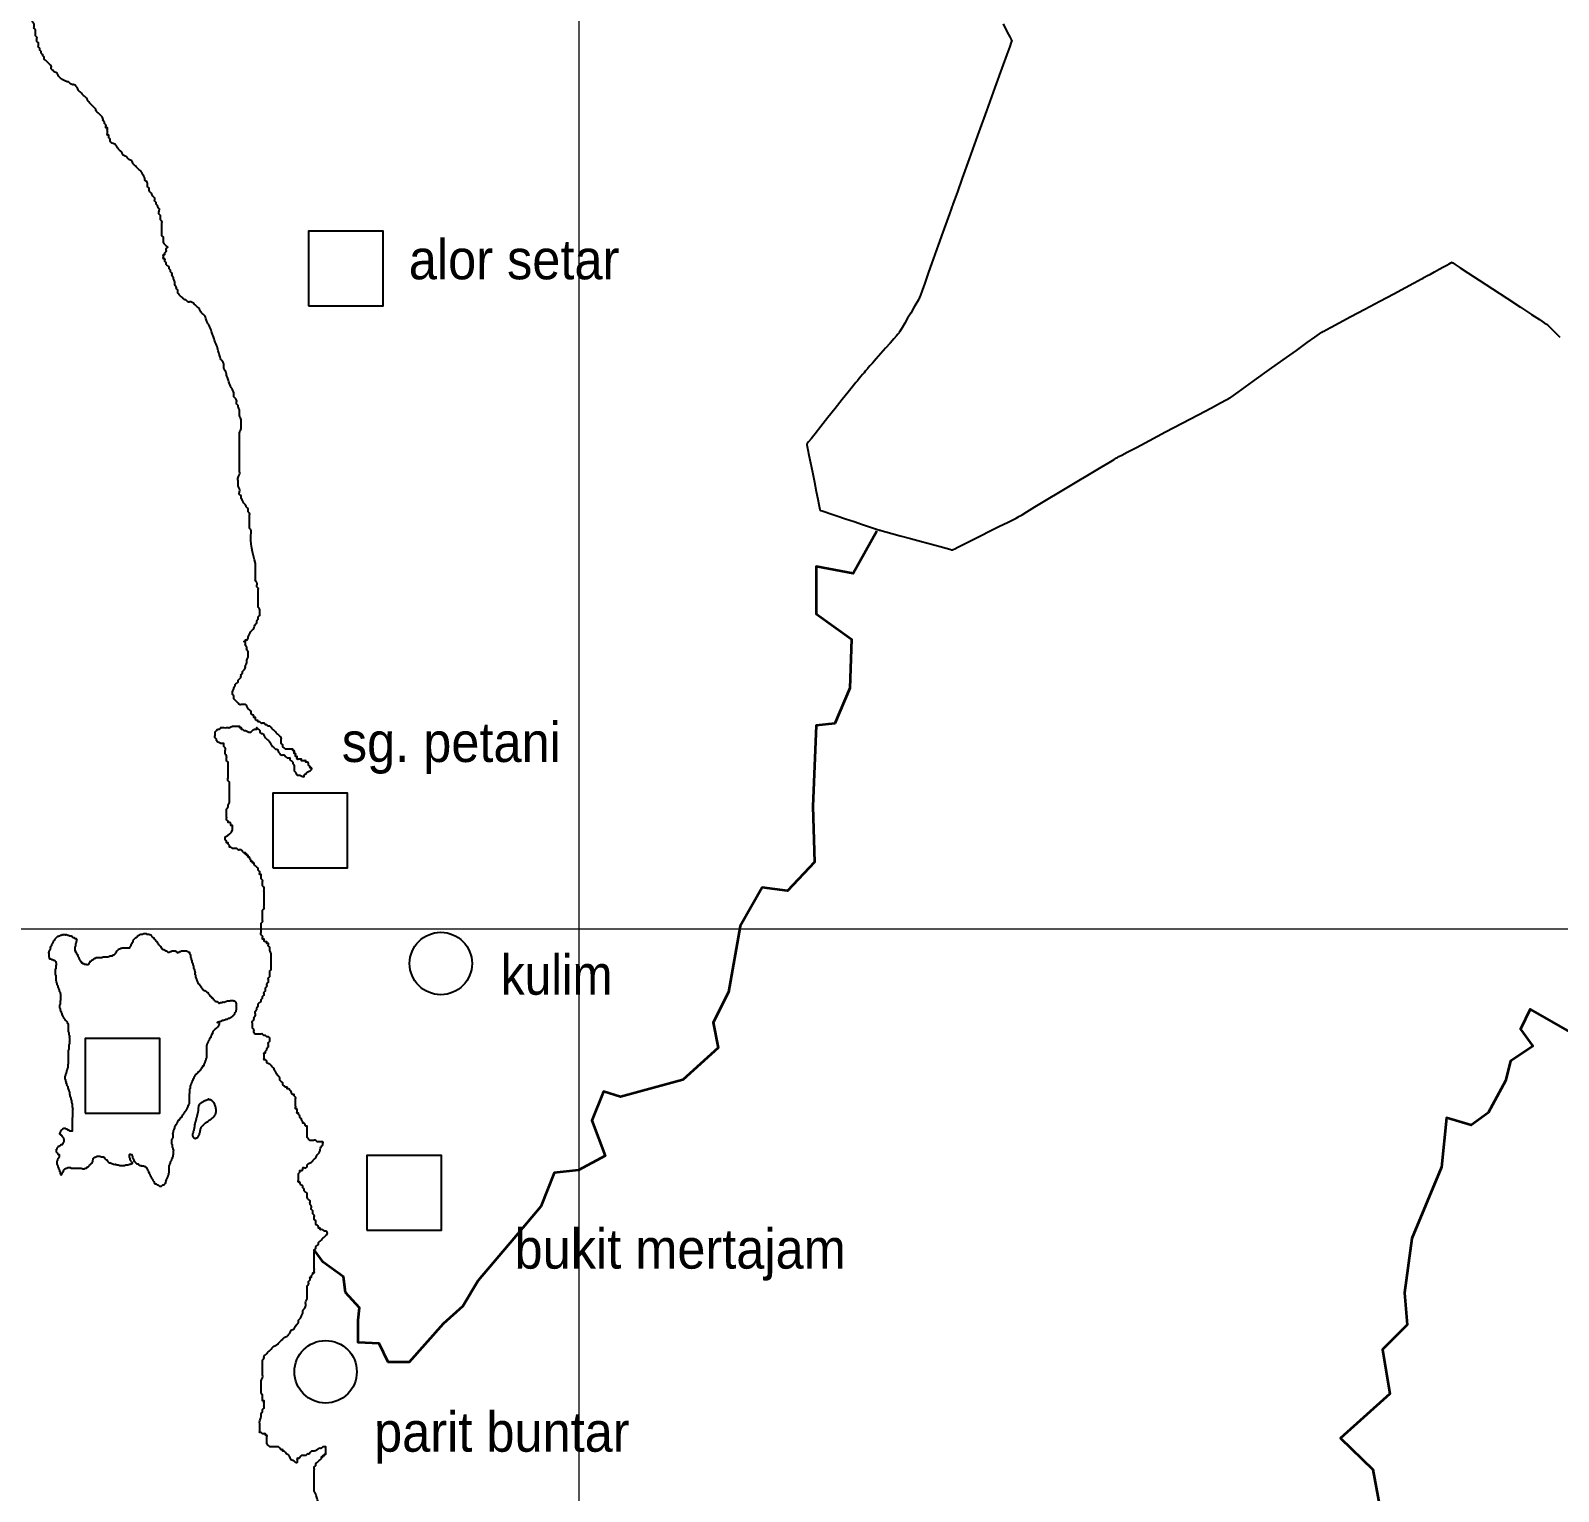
# Model space of a CAD drawing. Header units: metres. Extents: x -400 to 2000400, y -400 to 948520.
# Drawn here: x 244810 to 398504, y 543427 to 690322 of the extents above; entities that cross this region are included whole.
import ezdxf
from ezdxf.enums import TextEntityAlignment as Align

# ---------------------------------------------------------------- set-up
doc = ezdxf.new("R2010")
doc.units = ezdxf.units.M
doc.header["$LTSCALE"] = 1600
for name, color, linetype, lineweight in [('1', 7, 'Continuous', 25), ('2', 7, 'Continuous', 25), ('3', 7, 'Continuous', 13), ('30', 7, 'Continuous', 35)]:
    doc.layers.add(name, color=color, linetype=linetype, lineweight=lineweight)

msp = doc.modelspace()

# ---------------------------------------------------------------- linework, layer by layer
at = {"layer": '1'}
for points in [[(342632, 690987), (343065, 690175), (343328, 689683), (343463, 689430), (343512, 689337), (343519, 689324), (343511, 689302), (343455, 689146), (343304, 688725), (343008, 687905), (342521, 686552), (341819, 684600), (340972, 682250), (340078, 679766), (339232, 677416), (338529, 675464), (338042, 674111), (337747, 673291), (337595, 672870), (337539, 672714), (337531, 672692), (337527, 672680), (337496, 672593), (337411, 672357), (337247, 671897), (336977, 671140), (336586, 670047), (336116, 668731), (335619, 667340), (335149, 666023), (334759, 664931), (334488, 664173), (334324, 663714), (334240, 663478), (334209, 663391), (334204, 663378), (334201, 663374), (334183, 663341), (334131, 663254), (334031, 663084), (333867, 662804), (333629, 662400), (333343, 661913), (333041, 661398), (332755, 660912), (332518, 660507), (332353, 660227), (332253, 660057), (332202, 659970), (332183, 659938), (332181, 659933), (332176, 659928), (332146, 659894), (332065, 659802), (331906, 659622), (331644, 659325), (331266, 658897), (330811, 658381), (330330, 657836), (329875, 657320), (329497, 656892)], [(345848, 642422), (347019, 643125), (348430, 643971), (349920, 644865), (351331, 645711), (352502, 646414), (353313, 646901), (353806, 647196), (354059, 647348), (354152, 647404), (354165, 647412), (354180, 647420), (354286, 647476), (354572, 647627), (355130, 647923), (356050, 648410), (357378, 649112), (358976, 649958), (360665, 650852), (362264, 651699), (363591, 652401), (364511, 652888), (365069, 653184), (365356, 653335), (365461, 653391), (365476, 653399), (365489, 653408), (365576, 653470), (365812, 653639), (366271, 653967), (367029, 654508), (368122, 655289), (369438, 656229), (370829, 657222), (372146, 658163), (373239, 658943), (373997, 659484), (374456, 659812), (374692, 659981), (374779, 660043), (374791, 660052), (374805, 660059), (374898, 660109), (375151, 660244), (375643, 660506), (376455, 660939), (377626, 661563), (379037, 662316), (380527, 663110), (381937, 663863), (383108, 664487), (383920, 664920), (384413, 665182), (384665, 665317), (384759, 665367), (384772, 665374), (384776, 665376), (384804, 665392), (384880, 665433), (385029, 665514), (385273, 665648), (385626, 665841), (386051, 666073), (386501, 666318), (386926, 666551), (387279, 666743), (387523, 666877), (387672, 666958), (387748, 667000), (387776, 667015), (387780, 667017), (387793, 667009), (387883, 666950), (388127, 666790), (388602, 666480), (389386, 665967), (390516, 665228), (391878, 664338), (393316, 663397), (394678, 662506), (395808, 661767), (396592, 661255), (397067, 660944), (397311, 660784), (397401, 660726), (397414, 660717), (397424, 660707), (397492, 660639), (397677, 660454), (398038, 660093), (398634, 659497)], [(329497, 656892), (329235, 656595), (329076, 656415), (328995, 656323), (328965, 656289), (328961, 656284), (328959, 656282), (328949, 656270), (328922, 656237), (328869, 656174), (328782, 656069), (328656, 655918), (328504, 655736), (328344, 655544), (328192, 655362), (328066, 655210), (327979, 655106), (327926, 655042), (327899, 655009), (327889, 654997), (327887, 654996), (327881, 654987), (327834, 654929), (327707, 654771), (327461, 654462), (327055, 653953), (326469, 653220), (325763, 652336), (325017, 651402), (324311, 650518), (323725, 649785), (323319, 649276), (323073, 648967), (322946, 648809), (322900, 648751), (322893, 648742), (322895, 648733), (322907, 648671), (322941, 648503), (323007, 648174), (323115, 647633), (323271, 646853), (323459, 645913), (323658, 644919), (323846, 643979), (324002, 643198), (324110, 642657), (324176, 642329), (324210, 642161), (324222, 642098), (324224, 642090), (324232, 642087), (324288, 642068), (324439, 642018), (324735, 641919), (325222, 641757), (325924, 641523), (326771, 641241), (327665, 640943), (328511, 640661), (329214, 640426), (329701, 640264), (329996, 640166), (330148, 640115), (330204, 640096), (330212, 640094), (330222, 640091), (330290, 640072), (330476, 640022), (330837, 639923), (331432, 639761), (332291, 639527), (333325, 639245), (334418, 638947), (335452, 638665), (336311, 638431), (336906, 638268), (337267, 638170), (337453, 638119), (337521, 638101), (337531, 638098), (337540, 638102), (337602, 638133), (337771, 638218), (338099, 638382), (338640, 638652), (339421, 639043), (340361, 639513), (341355, 640009), (342295, 640480), (343076, 640870), (343617, 641140), (343945, 641305), (344114, 641389), (344176, 641420), (344185, 641424), (344198, 641432), (344291, 641488), (344544, 641640), (345036, 641935), (345848, 642422)]]:
    msp.add_lwpolyline(points, dxfattribs=at)
for points in [[(252681, 679529), (252681, 679673), (252681, 679818), (252536, 679818), (252536, 679963), (252536, 680107), (252536, 680252), (252536, 680397), (252536, 680541), (252392, 680541), (252392, 680686), (252392, 680831), (252247, 680975), (252247, 681120), (252102, 681264), (252102, 681409), (251958, 681698), (251813, 681843), (251669, 681988), (251524, 682132), (251379, 682277), (251379, 682422), (251235, 682566), (251090, 682711), (250946, 682855), (250801, 683000), (250657, 683145), (250512, 683434), (250367, 683579), (250223, 683723), (250078, 683868), (249934, 684013), (249789, 684157), (249645, 684302), (249500, 684591), (249355, 684736), (249211, 684880), (249066, 684880), (248777, 685025), (248632, 685170), (248488, 685170), (248199, 685314), (247910, 685459), (247765, 685604), (247620, 685748), (247476, 686037), (247187, 686182), (247042, 686327), (246897, 686471), (246897, 686761), (246753, 686905), (246608, 687050), (246464, 687195), (246319, 687339), (246175, 687484), (246175, 687628), (246030, 687773), (246030, 687918), (245885, 688062), (245885, 688207), (245741, 688352), (245741, 688496), (245596, 688641), (245596, 688786), (245596, 688930), (245596, 689075), (245452, 689219), (245452, 689509), (245452, 689653), (245307, 689798), (245307, 689943), (245307, 690087), (245307, 690232), (245307, 690376), (245163, 690521), (245163, 690666), (245163, 690810), (245163, 690955), (245018, 691244), (245018, 691389), (245018, 691534), (244873, 691678), (244873, 691823), (244873, 691967), (244729, 692257), (244729, 692401), (244729, 692546), (244729, 692691), (244729, 692835), (244584, 692835), (244584, 692980)], [(259621, 663908), (259621, 664053), (259621, 664198), (259476, 664342), (259476, 664487), (259331, 664776), (259331, 665065), (259187, 665355), (259187, 665499), (259042, 665644), (259042, 665789), (259042, 665933), (258898, 666078), (258898, 666222), (258753, 666367), (258753, 666512), (258608, 666656), (258464, 666801), (258464, 666946), (258319, 667090), (258319, 667235), (258319, 667380), (258175, 667380), (258175, 667524), (258175, 667669), (258175, 667813), (258319, 667813), (258319, 667958), (258464, 668103), (258464, 668247), (258464, 668392), (258608, 668537), (258464, 668681), (258319, 668826), (258175, 668971), (258175, 669115), (258175, 669260), (258175, 669404), (258175, 669549), (258030, 669694), (258030, 669838), (258030, 669983), (258030, 670128), (258030, 670272), (258030, 670417), (258030, 670561), (258030, 670706), (258030, 670851), (258030, 670995), (258030, 671140), (257886, 671285), (257886, 671429), (257886, 671574), (257886, 671719), (257741, 671863), (257741, 672152), (257741, 672442), (257596, 672586), (257596, 672731), (257452, 672876), (257452, 673020), (257307, 673165), (257307, 673454), (257163, 673599), (257018, 673888), (256873, 674033), (256729, 674322), (256729, 674467), (256584, 674611), (256584, 674901), (256440, 675190), (256295, 675334), (256295, 675479), (256151, 675768), (256006, 676058), (255861, 676202), (255717, 676347), (255428, 676636), (255283, 676781), (255139, 676925), (254994, 677215), (254705, 677359), (254416, 677649), (254126, 677793), (253982, 678083), (253548, 678516), (253404, 678806), (253114, 678950), (252825, 679240), (252825, 679384), (252681, 679529)], [(267428, 636717), (266994, 639899), (266994, 640043), (266849, 640333), (266849, 640477), (266849, 640622), (266849, 640767), (266849, 640911), (266849, 641056), (266849, 641201), (266849, 641345), (266849, 641634), (266849, 641779), (266705, 641924), (266705, 642068), (266705, 642213), (266560, 642358), (266416, 642647), (266271, 642792), (266127, 643081), (265982, 643370), (265982, 643515), (265837, 643659), (265837, 643949), (265837, 644238), (265693, 644527), (265693, 644672), (265693, 644961), (265693, 645395), (265837, 645684), (265837, 645974), (265837, 646407), (265837, 646697), (265837, 646986), (265837, 647275), (265837, 647565), (265837, 647854), (265837, 647998), (265837, 648432), (265837, 648722), (265837, 649156), (265837, 649445), (265837, 649879), (265982, 650313), (265982, 650891), (265982, 651180), (265837, 651614), (265837, 651904), (265837, 652048), (265837, 652193), (265693, 652482), (265693, 652627), (265548, 652771), (265548, 653061), (265404, 653350), (265259, 653495), (265259, 653784), (265115, 654218), (264970, 654507), (264825, 654796), (264681, 655230), (264536, 655664), (264392, 656098), (264247, 656387), (264247, 656821), (263958, 657255), (263813, 657689), (263669, 658123), (263524, 658701), (263380, 658991), (263235, 659425), (263090, 659858), (262946, 660292), (262801, 660582), (262657, 660871), (262512, 661160), (262368, 661594), (262078, 661883), (261934, 662028), (261789, 662317), (261500, 662607), (261355, 662751), (261211, 662896), (260922, 663040), (260633, 663040), (260488, 663185), (260199, 663330), (260054, 663474), (259910, 663619), (259765, 663764), (259621, 663908)], [(267717, 620952), (267572, 620952), (267428, 621096), (267428, 621241), (267283, 621241), (267283, 621386), (267139, 621530), (266994, 621675), (266994, 621819), (266705, 622109), (266560, 622398), (266416, 622543), (266271, 622543), (266127, 622543), (265982, 622543), (265837, 622543), (265693, 622687), (265548, 622832), (265404, 622977), (265259, 623121), (265259, 623410), (265115, 623555), (265115, 623700), (265115, 623844), (265259, 624134), (265259, 624278), (265404, 624423), (265404, 624568), (265548, 624712), (265693, 624857), (265693, 625001), (265837, 625146), (265982, 625435), (265982, 625580), (266127, 625725), (266127, 625869), (266271, 626014), (266416, 626303), (266416, 626448), (266560, 626737), (266560, 627026), (266705, 627316), (266705, 627460), (266705, 627605), (266705, 627750), (266705, 627894), (266560, 628039), (266560, 628183), (266560, 628328), (266416, 628473), (266416, 628762), (266271, 628907), (266416, 628907), (266416, 629051), (266560, 629051), (266705, 629341), (266849, 629630), (266994, 629919), (267283, 630208), (267428, 630642), (267572, 630787), (267572, 630931), (267717, 631221), (267717, 631365), (267862, 631510), (267862, 631655), (267862, 631799), (267862, 631944), (267862, 632089), (267717, 632378), (267717, 632667), (267717, 632956), (267717, 633246), (267717, 633535), (267717, 633824), (267717, 633969), (267717, 634113), (267717, 634258), (267572, 634403), (267572, 634547), (267572, 634837), (267428, 634981), (267428, 635126), (267428, 635271), (267428, 635415), (267428, 635704), (267428, 635849), (267428, 635994), (267428, 636138), (267428, 636283), (267428, 636428), (267428, 636717)], [(268295, 619361), (268440, 619216), (268584, 619071), (268729, 618927), (268874, 618782), (269018, 618493), (269163, 618348), (269307, 618204), (269452, 618059), (269597, 618059), (269741, 617770), (269886, 617625), (270030, 617480), (270319, 617480), (270464, 617336), (270609, 617191), (270753, 617191), (270898, 617191), (270898, 617047), (271187, 616757), (271187, 616613), (271331, 616468), (271331, 616323), (271331, 616034), (271331, 615889), (271476, 615745), (271621, 615456), (271765, 615456), (271910, 615456), (272199, 615311), (272344, 615311), (272344, 615456), (272488, 615600), (272633, 615745), (272922, 615889), (273066, 616034), (273066, 616179), (272922, 616179), (272922, 616323), (272777, 616468), (272777, 616613), (272633, 616757), (272488, 616757), (272488, 616902), (272344, 616902), (272199, 616902), (272054, 616902), (272054, 617047), (271910, 617047), (271765, 617047), (271621, 617047), (271621, 617191), (271621, 617336), (271476, 617336), (271476, 617480), (271476, 617625), (271331, 617625), (271331, 617770), (271331, 617914), (271187, 617914), (271187, 618059), (271042, 618059), (270898, 618059), (270753, 618059), (270609, 618059), (270464, 618059), (270319, 618204), (270175, 618348), (270175, 618493), (270030, 618638), (270030, 618782), (270030, 618927), (270030, 619071), (270030, 619216), (269886, 619361), (269741, 619505), (269597, 619650), (269452, 619795), (269307, 619939), (269163, 620084), (269018, 620228), (268874, 620373), (268729, 620373), (268584, 620518), (268440, 620518), (268295, 620662), (268151, 620662), (268006, 620662), (267862, 620807), (267717, 620807), (267717, 620952)], [(264392, 609236), (265115, 609959), (265115, 610104), (265115, 610249), (265115, 610393), (264970, 610393), (264970, 610538), (264825, 610683), (264681, 610683), (264681, 610827), (264536, 610972), (264536, 611116), (264536, 611261), (264536, 611406), (264536, 611550), (264536, 611695), (264536, 611984), (264681, 612274), (264681, 612418), (264825, 612707), (264825, 612852), (264825, 612997), (264825, 613141), (264825, 613286), (264825, 613431), (264825, 613720), (264825, 613865), (264825, 614009), (264825, 614298), (264825, 614588), (264825, 614732), (264681, 614877), (264681, 615166), (264681, 615311), (264681, 615456), (264681, 615600), (264681, 615745), (264681, 615889), (264681, 616034), (264681, 616179), (264681, 616323), (264681, 616613), (264681, 616757), (264536, 616902), (264536, 617191), (264536, 617336), (264392, 617625), (264392, 617914), (264392, 618204), (264247, 618348), (264247, 618638), (264102, 618638), (263958, 618638), (263669, 618782), (263524, 618927), (263524, 619071), (263380, 619216), (263380, 619505), (263380, 619650), (263380, 619795), (263524, 619939), (263669, 620084), (263813, 620084), (263958, 620228), (264247, 620228), (264536, 620228), (264681, 620228), (264825, 620228), (265115, 620373), (265259, 620373), (265404, 620373), (265693, 620373), (265837, 620373), (265837, 620228), (265982, 620228), (265982, 620084), (266127, 620084), (266271, 619939), (266416, 619939), (266705, 619795), (266994, 619795), (267139, 619939), (267428, 620084), (267572, 620084), (267572, 620228), (267717, 620084), (267862, 619939), (267862, 619795), (268006, 619650), (268151, 619650), (268295, 619361)], [(266994, 606922), (266849, 607067), (266849, 607211), (266705, 607211), (266705, 607356), (266560, 607356), (266560, 607501), (266416, 607501), (266416, 607645), (266271, 607645), (266127, 607790), (265982, 607935), (265837, 607935), (265693, 607935), (265548, 608079), (265404, 608079), (265259, 608079), (265115, 608079), (264970, 608224), (264825, 608224), (264825, 608368), (264681, 608513), (264681, 608658), (264536, 608658), (264536, 608802), (264392, 608947), (264392, 609092), (264392, 609236)], [(268440, 593905), (268440, 594050), (268584, 594194), (268584, 594339), (268584, 594483), (268729, 594628), (268729, 594773), (268729, 594917), (268729, 595062), (268874, 595207), (268874, 595351), (268874, 595496), (268874, 595641), (268874, 595785), (269018, 595930), (269018, 596074), (269018, 596219), (269018, 596364), (269018, 596508), (269018, 596798), (269018, 596942), (269018, 597087), (269018, 597232), (269018, 597376), (269018, 597521), (268874, 597810), (268874, 597955), (268874, 598099), (268729, 598244), (268729, 598389), (268729, 598533), (268584, 598533), (268584, 598678), (268440, 598678), (268295, 598823), (268295, 598967), (268151, 598967), (268151, 599112), (268151, 599256), (268006, 599401), (268006, 599690), (268006, 599835), (268006, 599980), (268006, 600124), (268006, 600269), (268006, 600413), (268006, 600558), (268151, 600703), (268151, 600847), (268151, 600992), (268151, 601137), (268151, 601281), (268151, 601426), (268151, 601715), (268151, 601860), (268295, 602004), (268295, 602149), (268295, 602294), (268295, 602438), (268295, 602583), (268295, 602728), (268295, 602872), (268295, 603017), (268295, 603162), (268295, 603306), (268295, 603451), (268295, 603595), (268295, 603740), (268295, 603885), (268295, 604174), (268151, 604319), (268151, 604463), (268151, 604753), (268151, 604897), (268006, 605042), (268006, 605186), (268006, 605331), (268006, 605476), (267862, 605476), (267862, 605620), (267862, 605765), (267717, 605910), (267717, 606054), (267572, 606199), (267428, 606344), (267283, 606488), (267283, 606633), (267139, 606633), (267139, 606777), (266994, 606777), (266994, 606922)], [(261385, 595389), (261385, 595498), (261385, 595553), (261385, 595662), (261330, 595771), (261330, 595880), (261276, 595990), (261221, 596099), (261221, 596263), (261166, 596372), (261166, 596482), (261112, 596591), (261057, 596700), (261057, 596809), (261003, 596864), (261003, 596973), (261003, 597028), (260948, 597137), (260948, 597247), (260948, 597301), (260893, 597410), (260839, 597520), (260839, 597574), (260784, 597629), (260729, 597629), (260675, 597684), (260620, 597684), (260511, 597738), (260402, 597738), (260347, 597738), (260238, 597738), (260129, 597738), (260019, 597738), (259965, 597738), (259910, 597684), (259855, 597684), (259801, 597684), (259746, 597629), (259692, 597629), (259637, 597574), (259582, 597574), (259582, 597629), (259528, 597684), (259473, 597684), (259364, 597738), (259309, 597738), (259255, 597738), (259200, 597738), (259091, 597738), (259036, 597738), (258927, 597684), (258872, 597684), (258763, 597629), (258708, 597629), (258654, 597629), (258599, 597684), (258490, 597738), (258381, 597793), (258271, 597848), (258162, 597902), (258053, 597957), (258053, 598012), (257998, 598066), (257944, 598121), (257944, 598176), (257889, 598230), (257725, 598394), (257616, 598558), (257507, 598722), (257343, 598886), (257234, 599050), (257070, 599159), (257015, 599268), (256960, 599323), (256851, 599378), (256797, 599378), (256742, 599432), (256633, 599432), (256523, 599432), (256469, 599487), (256305, 599487), (256196, 599487), (256086, 599432), (255977, 599432), (255813, 599378), (255704, 599323), (255595, 599268), (255486, 599159), (255431, 599104), (255322, 599050), (255267, 598995)], [(250296, 596427), (250242, 596427), (250187, 596482), (250132, 596482), (250078, 596482), (250078, 596536), (250023, 596536), (249969, 596591), (249969, 596645), (249914, 596645), (249859, 596755), (249805, 596809), (249805, 596864), (249750, 596919), (249750, 596973), (249695, 597028), (249695, 597083), (249641, 597137), (249641, 597192), (249586, 597247), (249586, 597301), (249586, 597356), (249532, 597356), (249532, 597410), (249477, 597465), (249477, 597520), (249422, 597574), (249422, 597629), (249368, 597629), (249368, 597684), (249368, 597738), (249313, 597738), (249313, 597793), (249313, 597848), (249313, 597902), (249313, 597957), (249313, 598012), (249313, 598066), (249313, 598176), (249368, 598285), (249368, 598394), (249368, 598503), (249422, 598613), (249422, 598722), (249477, 598831), (249477, 598886), (249477, 598941), (249422, 598941), (249422, 598995), (249368, 598995), (249258, 599050), (249204, 599104), (249095, 599104), (248985, 599214), (248767, 599268), (248603, 599323), (248548, 599323), (248439, 599378), (248385, 599378), (248275, 599378), (248221, 599378), (248111, 599378), (248002, 599378), (247948, 599378), (247893, 599323), (247784, 599323), (247729, 599268), (247674, 599268), (247565, 599214), (247511, 599214), (247456, 599159), (247401, 599104), (247347, 599050), (247292, 598995), (247237, 598941), (247183, 598831), (247128, 598777), (247074, 598667), (247019, 598558), (246964, 598449), (246910, 598394), (246910, 598285), (246855, 598230), (246800, 598176), (246800, 598066), (246746, 597902), (246691, 597793), (246637, 597684), (246637, 597520), (246637, 597356), (246637, 597247)], [(255267, 598995), (255212, 598941), (255158, 598886), (255103, 598831), (255103, 598777), (255103, 598722), (255103, 598667), (255049, 598667), (255049, 598613), (254994, 598558), (254994, 598503), (254939, 598449), (254885, 598339), (254885, 598285), (254830, 598230), (254830, 598176), (254775, 598121), (254775, 598066), (254721, 598066), (254666, 598066), (254612, 598066), (254557, 598066), (254502, 598066), (254448, 598066), (254393, 598066), (254284, 598066), (254229, 598066), (254120, 598066), (254065, 598066), (253956, 598012), (253847, 598012), (253792, 597957), (253683, 597957), (253628, 597902), (253574, 597848), (253519, 597793), (253465, 597738), (253410, 597684), (253410, 597629), (253355, 597574), (253355, 597520), (253301, 597465), (253246, 597410), (253191, 597356), (253137, 597356), (253082, 597301), (253028, 597301), (253028, 597247), (252973, 597247), (252918, 597247), (252864, 597247), (252809, 597247), (252700, 597192), (252645, 597192), (252591, 597137), (252536, 597137), (252427, 597137), (252372, 597137), (252317, 597137), (252208, 597137), (252099, 597137), (251990, 597083), (251880, 597083), (251771, 597083), (251717, 597083), (251662, 597083), (251553, 597083), (251498, 597083), (251443, 597083), (251389, 597083), (251334, 597028), (251280, 597028), (251225, 596973), (251170, 596973), (251116, 596919), (251061, 596864), (251006, 596864), (250952, 596809), (250897, 596755), (250843, 596700), (250788, 596700), (250788, 596645), (250733, 596591), (250679, 596536), (250679, 596482), (250624, 596427), (250569, 596372), (250515, 596372), (250460, 596372), (250351, 596427), (250296, 596427)], [(246637, 597247), (246637, 597192), (246691, 597083), (246691, 597028), (246746, 596973), (246800, 596973), (246855, 596973), (246910, 596919), (247019, 596919), (247074, 596864), (247128, 596864), (247183, 596864), (247237, 596809), (247292, 596755), (247347, 596700), (247347, 596645), (247347, 596591), (247401, 596536), (247401, 596482), (247401, 596427), (247401, 596372), (247401, 596318), (247347, 596318), (247347, 596263), (247347, 596208), (247347, 596154), (247347, 596099), (247347, 595990), (247292, 595935), (247292, 595880), (247292, 595826), (247292, 595717), (247292, 595662), (247292, 595607), (247292, 595553), (247292, 595498), (247292, 595443), (247292, 595389), (247347, 595334), (247347, 595279), (247347, 595225), (247347, 595170), (247347, 595061), (247347, 595006), (247347, 594951), (247347, 594897), (247347, 594842), (247347, 594788), (247401, 594733), (247401, 594678), (247401, 594624), (247456, 594514), (247456, 594460), (247456, 594405), (247511, 594350), (247511, 594296), (247565, 594186), (247565, 594132), (247620, 594077), (247620, 593968), (247674, 593913), (247674, 593804), (247729, 593695), (247784, 593640), (247784, 593585), (247784, 593476), (247838, 593421), (247838, 593367), (247838, 593312), (247838, 593258), (247838, 593203), (247838, 593148), (247838, 593094), (247838, 593039), (247838, 592984), (247838, 592875), (247838, 592820), (247784, 592766), (247784, 592656), (247784, 592547), (247784, 592438), (247784, 592383), (247729, 592329), (247729, 592274), (247729, 592165), (247729, 592110), (247729, 592055), (247784, 592001), (247784, 591946), (247784, 591891), (247838, 591782)], [(263187, 589706), (263624, 590580), (263570, 590580), (263624, 590580), (263679, 590635), (263734, 590635), (263788, 590689), (263898, 590689), (264007, 590744), (264116, 590799), (264225, 590799), (264280, 590853), (264389, 590853), (264444, 590908), (264553, 590908), (264608, 590908), (264662, 590962), (264772, 591017), (264826, 591017), (264935, 591072), (264990, 591126), (265099, 591181), (265154, 591236), (265209, 591290), (265263, 591345), (265318, 591400), (265372, 591454), (265372, 591509), (265427, 591618), (265482, 591673), (265482, 591727), (265536, 591837), (265536, 591946), (265536, 592055), (265536, 592110), (265536, 592165), (265536, 592274), (265536, 592329), (265536, 592438), (265536, 592492), (265482, 592547), (265482, 592602), (265427, 592656), (265372, 592711), (265318, 592711), (265209, 592766), (265099, 592766), (264935, 592766), (264772, 592711), (264608, 592711), (264444, 592656), (264280, 592602), (264116, 592602), (264007, 592547), (263898, 592547), (263788, 592492), (263734, 592547), (263679, 592602), (263624, 592656), (263515, 592656), (263406, 592711), (263351, 592766), (263297, 592820), (263242, 592875), (263187, 592984), (263078, 593039), (263024, 593148), (262914, 593203), (262860, 593312), (262751, 593421), (262696, 593531), (262587, 593585), (262477, 593695), (262368, 593749), (262314, 593749), (262259, 593804), (262204, 593804), (262204, 593859), (262150, 593913), (262095, 593968), (261986, 594132), (261877, 594296), (261767, 594405), (261658, 594569), (261603, 594733), (261549, 594897), (261494, 595006), (261440, 595170), (261440, 595225), (261440, 595334), (261385, 595389)], [(271621, 581900), (271476, 581900), (271476, 582045), (271476, 582189), (271476, 582334), (271476, 582479), (271476, 582623), (271476, 582768), (271476, 582913), (271476, 583057), (271331, 583202), (271331, 583347), (271187, 583347), (271042, 583491), (271042, 583636), (270898, 583780), (270753, 583925), (270609, 583925), (270609, 584070), (270464, 584070), (270319, 584214), (270175, 584359), (270175, 584504), (270030, 584648), (269886, 584793), (269886, 584938), (269741, 585227), (269597, 585371), (269452, 585661), (269307, 585805), (269307, 585950), (269163, 586095), (269018, 586239), (268874, 586384), (268584, 586529), (268584, 586673), (268440, 586818), (268295, 586818), (268295, 586962), (268295, 587107), (268295, 587252), (268295, 587396), (268295, 587541), (268440, 587541), (268440, 587686), (268584, 587830), (268584, 587975), (268729, 588120), (268729, 588264), (268729, 588409), (268729, 588553), (268874, 588698), (268874, 588843), (268874, 588987), (268729, 589132), (268584, 589132), (268440, 589277), (268295, 589277), (268151, 589421), (268006, 589421), (267862, 589421), (267717, 589421), (267572, 589421), (267428, 589421), (267283, 589566), (267283, 589711), (267283, 589855), (267139, 590000), (267139, 590144), (267139, 590289), (267139, 590434), (267139, 590723), (267283, 590868), (267283, 591012), (267428, 591301), (267428, 591446), (267428, 591735), (267572, 591880), (267572, 592025), (267717, 592314), (267717, 592459), (267862, 592603), (268006, 592748), (268006, 592892), (268151, 593037), (268151, 593182), (268295, 593326), (268295, 593471), (268295, 593616), (268440, 593760), (268440, 593905)], [(247838, 591782), (247838, 591727), (247893, 591673), (247893, 591564), (247948, 591509), (247948, 591454), (247948, 591400), (248002, 591345), (248002, 591290), (248057, 591236), (248057, 591181), (248111, 591126), (248111, 591072), (248166, 591017), (248221, 590962), (248275, 590853), (248330, 590799), (248385, 590744), (248439, 590689), (248494, 590635), (248494, 590580), (248494, 590525), (248548, 590471), (248603, 590361), (248603, 590307), (248603, 590252), (248603, 590197), (248603, 590143), (248603, 590088), (248603, 590033), (248603, 589924), (248603, 589815), (248603, 589760), (248603, 589651), (248658, 589542), (248658, 589487), (248658, 589432), (248658, 589323), (248712, 589268), (248712, 589159), (248712, 589050), (248712, 588995), (248712, 588886), (248712, 588831), (248712, 588777), (248712, 588667), (248712, 588558), (248712, 588449), (248658, 588340), (248658, 588230), (248658, 588121), (248658, 588012), (248658, 587902), (248603, 587793), (248603, 587684), (248603, 587629), (248603, 587520), (248603, 587465), (248603, 587356), (248603, 587247), (248603, 587137), (248603, 587028), (248603, 586919), (248603, 586809), (248603, 586646), (248603, 586536), (248603, 586427), (248548, 586263), (248548, 586154), (248548, 586044), (248494, 585935), (248494, 585826), (248439, 585717), (248439, 585662), (248385, 585553), (248385, 585443), (248330, 585389), (248330, 585279), (248275, 585170), (248275, 585061), (248275, 585006), (248275, 584897), (248330, 584842), (248330, 584788), (248330, 584678), (248385, 584624), (248385, 584569), (248385, 584460), (248439, 584405), (248439, 584296), (248494, 584187)], [(262532, 587301), (262532, 587356), (262532, 587411), (262532, 587465), (262532, 587520), (262532, 587574), (262532, 587684), (262532, 587738), (262532, 587793), (262532, 587848), (262532, 587902), (262532, 587957), (262532, 588012), (262532, 588121), (262532, 588176), (262532, 588230), (262587, 588340), (262587, 588394), (262587, 588449), (262641, 588503), (262696, 588613), (262696, 588667), (262751, 588722), (262751, 588777), (262805, 588831), (262805, 588886), (262860, 588941), (262860, 588995), (262914, 589050), (262914, 589105), (262969, 589105), (262969, 589159), (262969, 589214), (263024, 589268), (263024, 589323), (263078, 589378), (263078, 589432), (263078, 589487), (263133, 589487), (263133, 589542), (263133, 589596), (263187, 589651), (263187, 589706)], [(260620, 582055), (260675, 582165), (260675, 582219), (260729, 582274), (260729, 582329), (260729, 582383), (260784, 582438), (260784, 582493), (260784, 582547), (260784, 582602), (260784, 582656), (260784, 582711), (260784, 582766), (260784, 582820), (260784, 582930), (260784, 582984), (260784, 583039), (260784, 583094), (260784, 583148), (260784, 583203), (260784, 583312), (260784, 583367), (260784, 583422), (260839, 583476), (260839, 583531), (260839, 583640), (260839, 583749), (260839, 583804), (260839, 583913), (260893, 583968), (260893, 584023), (260893, 584077), (260893, 584132), (260893, 584187), (260893, 584241), (260948, 584241), (260948, 584296), (261003, 584405), (261003, 584460), (261057, 584569), (261057, 584624), (261112, 584678), (261112, 584733), (261166, 584788), (261166, 584842), (261221, 584952), (261276, 585006), (261276, 585115), (261330, 585170), (261385, 585225), (261385, 585279), (261440, 585334), (261440, 585389), (261494, 585389), (261549, 585443), (261603, 585498), (261658, 585553), (261658, 585607), (261713, 585607), (261767, 585662), (261822, 585717), (261877, 585771), (261931, 585826), (261931, 585881), (261986, 585881), (261986, 585935), (262040, 585990), (262040, 586044), (262095, 586044), (262095, 586099), (262150, 586154), (262150, 586208), (262204, 586208), (262259, 586263), (262259, 586318), (262259, 586372), (262314, 586427), (262314, 586482), (262368, 586536), (262368, 586591), (262423, 586700), (262423, 586755), (262477, 586809), (262477, 586864), (262477, 586919), (262477, 586973), (262532, 587028), (262532, 587083), (262532, 587192), (262532, 587247), (262532, 587301)], [(248494, 584187), (248548, 584132), (248548, 584023), (248658, 583804), (248658, 583749), (248658, 583695), (248712, 583585), (248712, 583422), (248767, 583312), (248767, 583203), (248822, 583039), (248876, 582875), (248931, 582711), (248931, 582547), (248985, 582383), (248985, 582219), (248985, 582110), (249040, 582001), (249040, 581837), (249040, 581728), (249040, 581618), (249040, 581509), (249040, 581400), (249040, 581290), (249040, 581181), (249040, 581072), (248985, 580908), (248985, 580853), (248985, 580744), (248985, 580635), (248985, 580525), (248985, 580471), (248985, 580416), (248985, 580361), (248985, 580307), (248985, 580252), (248985, 580197), (248985, 580143), (248985, 580088), (248985, 579979), (248985, 579924), (248985, 579870), (248985, 579760), (248985, 579706), (248985, 579651), (248931, 579651), (248876, 579651), (248822, 579651), (248767, 579651), (248712, 579706), (248658, 579706), (248658, 579760), (248603, 579760), (248548, 579760), (248548, 579815), (248494, 579815), (248439, 579870), (248385, 579870), (248330, 579924), (248275, 579924), (248221, 579924), (248166, 579924)], [(262664, 582855), (262557, 582783), (262522, 582783), (262486, 582747), (262450, 582747), (262379, 582712), (262307, 582712), (262271, 582676), (262236, 582676), (262236, 582640), (262200, 582640), (262164, 582604), (262129, 582604), (262129, 582569), (262093, 582569), (262057, 582533), (262021, 582533), (261986, 582497), (261950, 582461), (261914, 582426), (261879, 582426), (261843, 582390), (261807, 582354), (261771, 582319), (261771, 582283), (261736, 582283), (261736, 582247), (261700, 582211), (261700, 582140), (261700, 582104), (261700, 582068), (261664, 581997), (261664, 581961), (261664, 581890), (261664, 581818), (261664, 581783), (261664, 581711), (261664, 581675), (261629, 581604), (261629, 581533), (261629, 581497), (261593, 581425), (261593, 581354), (261557, 581282), (261557, 581247), (261521, 581175), (261521, 581068), (261486, 580997), (261486, 580961), (261486, 580889), (261486, 580854), (261450, 580782), (261450, 580746), (261450, 580711), (261414, 580675), (261414, 580604), (261379, 580568), (261379, 580532), (261379, 580496), (261343, 580461), (261343, 580425), (261343, 580353), (261307, 580318), (261307, 580282), (261307, 580246), (261307, 580175), (261307, 580103), (261271, 580032), (261271, 579996), (261271, 579889), (261236, 579853), (261236, 579782), (261200, 579675), (261164, 579603), (261164, 579496), (261129, 579424), (261093, 579353), (261093, 579282), (261093, 579246), (261093, 579210), (261093, 579174), (261129, 579139), (261129, 579103), (261164, 579067), (261200, 579031), (261307, 578960), (261379, 578960), (261414, 578924), (261450, 578924), (261486, 578960), (261557, 578996)], [(261557, 578996), (261629, 579031), (261664, 579067), (261736, 579210), (261771, 579282), (261807, 579353), (261807, 579424), (261843, 579496), (261879, 579603), (261879, 579675), (261914, 579817), (261914, 579889), (261950, 579925), (261950, 579960), (261986, 579996), (261986, 580068), (262021, 580103), (262057, 580139), (262093, 580175), (262129, 580211), (262164, 580246), (262200, 580246), (262236, 580318), (262271, 580353), (262307, 580389), (262343, 580425), (262379, 580461), (262450, 580496), (262522, 580532), (262593, 580604), (262629, 580604), (262664, 580639), (262700, 580675), (262736, 580711), (262772, 580746), (262843, 580782), (262914, 580818), (262950, 580854), (262986, 580889), (263022, 580925), (263093, 580961), (263129, 580997), (263164, 581032), (263200, 581068), (263236, 581104), (263307, 581175), (263307, 581211), (263343, 581247), (263379, 581282), (263414, 581354), (263414, 581390), (263450, 581425), (263450, 581497), (263450, 581533), (263486, 581604), (263486, 581640), (263486, 581675), (263486, 581711), (263486, 581783), (263486, 581854), (263450, 581890), (263450, 581926), (263450, 581997), (263450, 582033), (263414, 582104), (263414, 582140), (263414, 582176), (263379, 582176), (263379, 582247), (263343, 582319), (263343, 582354), (263307, 582390), (263307, 582426), (263272, 582426), (263272, 582461), (263236, 582533), (263200, 582533), (263200, 582569), (263164, 582604), (263129, 582640), (263093, 582676), (263057, 582712), (263022, 582747), (262986, 582783), (262950, 582783), (262950, 582819), (262914, 582819), (262879, 582819), (262843, 582819), (262807, 582819), (262772, 582819)], [(262772, 582819), (262736, 582819), (262736, 582855), (262700, 582855), (262664, 582855)], [(258435, 574514), (258435, 574569), (258435, 574678), (258490, 574733), (258490, 574788), (258490, 574842), (258544, 574897), (258599, 575006), (258654, 575116), (258654, 575170), (258708, 575279), (258708, 575334), (258708, 575443), (258763, 575498), (258763, 575553), (258763, 575662), (258763, 575717), (258763, 575771), (258763, 575881), (258763, 575935), (258763, 576045), (258763, 576099), (258763, 576208), (258818, 576263), (258818, 576318), (258818, 576372), (258872, 576427), (258872, 576536), (258927, 576591), (258927, 576646), (258981, 576700), (259036, 576755), (259036, 576864), (259091, 576919), (259091, 577028), (259145, 577083), (259145, 577192), (259200, 577301), (259200, 577411), (259200, 577520), (259200, 577575), (259200, 577684), (259200, 577793), (259145, 577848), (259145, 577902), (259145, 577957), (259091, 578012), (259091, 578066), (259091, 578121), (259091, 578176), (259091, 578285), (259036, 578340), (259036, 578449), (259036, 578558), (259036, 578667), (259036, 578777), (259091, 578886), (259145, 578995), (259145, 579105), (259145, 579214), (259145, 579323), (259145, 579487), (259200, 579596), (259200, 579706), (259255, 579815), (259309, 579979), (259364, 580143), (259418, 580252), (259528, 580416), (259582, 580525), (259637, 580635), (259692, 580744), (259801, 580799), (259801, 580853), (259855, 580908), (259910, 580963), (259965, 581072), (260019, 581072), (260074, 581126), (260074, 581181), (260129, 581290), (260183, 581345), (260238, 581400), (260292, 581509), (260347, 581618), (260402, 581673), (260456, 581728), (260511, 581837), (260566, 581891), (260566, 581946), (260620, 582055)], [(274657, 569462), (274512, 569606), (274368, 569606), (274078, 569751), (273934, 569751), (273934, 569896), (273789, 569896), (273789, 570040), (273645, 570185), (273500, 570329), (273500, 570474), (273500, 570619), (273356, 570763), (273356, 570908), (273356, 571053), (273356, 571197), (273211, 571342), (273211, 571486), (273211, 571631), (273066, 571776), (273066, 572065), (272922, 572354), (272922, 572644), (272777, 572788), (272633, 573077), (272633, 573367), (272488, 573511), (272344, 573656), (272344, 573801), (272199, 573945), (272199, 574090), (272054, 574235), (271910, 574379), (271910, 574524), (271765, 574524), (271765, 574813), (271765, 574958), (271765, 575102), (271765, 575247), (271765, 575392), (271910, 575536), (271910, 575681), (272054, 575681), (272199, 575826), (272199, 575970), (272488, 575970), (272633, 576115), (272633, 576259), (272777, 576404), (273066, 576549), (273211, 576693), (273356, 576838), (273500, 576983), (273645, 577272), (273789, 577417), (273934, 577706), (274078, 578140), (274223, 578284), (274223, 578429), (274223, 578574), (274078, 578574), (273789, 578574), (273645, 578574), (273500, 578718), (273211, 578718), (273066, 578718), (272922, 578718), (272777, 578863), (272633, 579008), (272633, 579152), (272633, 579297), (272633, 579441), (272633, 579586), (272633, 579731), (272633, 579875), (272633, 580020), (272633, 580165), (272488, 580165), (272344, 580454), (272199, 580454), (272199, 580598), (272054, 580743), (272054, 580888), (271910, 581032), (271910, 581177), (271765, 581322), (271765, 581466), (271621, 581466), (271621, 581611), (271621, 581756), (271621, 581900)], [(248166, 579924), (247729, 579432), (247729, 579378), (247784, 579378), (247784, 579323), (247838, 579323), (247838, 579269), (247893, 579269), (247948, 579214), (247948, 579159), (248002, 579159), (248002, 579105), (248057, 579050), (248111, 578995), (248111, 578941), (248166, 578831), (248166, 578777), (248166, 578667), (248166, 578613), (248111, 578558), (248111, 578504), (248057, 578449), (248057, 578394), (248002, 578340), (248002, 578285), (247948, 578285), (247838, 578230), (247784, 578176), (247674, 578121), (247565, 578066), (247511, 578012), (247456, 577957), (247456, 577902), (247456, 577848), (247401, 577793), (247401, 577738), (247401, 577684), (247401, 577575), (247456, 577520), (247511, 577411), (247565, 577356), (247620, 577301), (247674, 577301), (247674, 577247), (247674, 577192), (247674, 577137), (247674, 577028), (247620, 576973), (247565, 576864), (247511, 576810), (247511, 576755), (247511, 576700), (247456, 576646), (247456, 576591), (247456, 576536), (247456, 576427), (247456, 576372), (247456, 576318), (247511, 576263), (247511, 576208), (247565, 576154), (247565, 576099), (247565, 576045), (247620, 575990), (247620, 575935), (247620, 575881), (247674, 575826), (247674, 575771), (247729, 575717), (247729, 575662), (247729, 575607), (247784, 575553), (247784, 575498), (247784, 575443), (247784, 575389), (247838, 575389), (247838, 575334), (247838, 575279), (247893, 575225)], [(247893, 575225), (247948, 575279), (247948, 575334), (248002, 575389), (248002, 575443), (248057, 575498), (248057, 575553), (248111, 575607), (248111, 575662), (248166, 575717), (248166, 575771), (248221, 575826), (248275, 575826), (248275, 575881), (248330, 575881), (248385, 575935), (248439, 575935), (248494, 575935), (248548, 575990), (248603, 575990), (248658, 575990), (248712, 575990), (248767, 575990), (248822, 575990), (248876, 575935), (248985, 575935), (249095, 575935), (249149, 575935), (249313, 575935), (249368, 575935), (249477, 575935), (249532, 575935), (249695, 575935), (249750, 575935), (249859, 575935), (249914, 575935), (250078, 575881), (250187, 575881), (250242, 575881), (250296, 575935), (250406, 575935), (250515, 576045), (250624, 576099), (250733, 576208), (250843, 576318), (250897, 576372), (251006, 576482), (251061, 576591), (251061, 576646), (251061, 576700), (251116, 576755), (251116, 576810), (251116, 576864), (251116, 576919), (251170, 576973), (251280, 577028), (251389, 577083), (251498, 577137), (251607, 577137), (251771, 577137), (251935, 577083), (252044, 577083), (252099, 577083), (252154, 577083), (252208, 577028), (252263, 576973), (252263, 576919), (252317, 576864), (252372, 576810), (252481, 576755), (252536, 576646), (252591, 576591), (252645, 576536), (252754, 576482), (252918, 576427), (253082, 576372), (253191, 576318), (253355, 576318), (253519, 576263), (253628, 576263), (253792, 576208), (253901, 576208), (254011, 576208), (254065, 576208), (254175, 576208), (254284, 576208), (254393, 576263), (254448, 576263), (254612, 576263), (254775, 576318), (254885, 576372)], [(254885, 576372), (254939, 576372), (255049, 576427), (255049, 576482), (254994, 576536), (254939, 576646), (254885, 576700), (254830, 576810), (254830, 576864), (254830, 576919), (254775, 577028), (254775, 577083), (254775, 577192), (254775, 577247), (254775, 577301), (254830, 577356), (254939, 577301), (254994, 577301), (254994, 577247), (255049, 577137), (255049, 577028), (255103, 576919), (255158, 576810), (255212, 576700), (255212, 576646), (255267, 576646), (255267, 576591), (255322, 576536), (255376, 576482), (255431, 576427), (255540, 576372), (255595, 576372), (255649, 576372), (255649, 576318), (255704, 576263), (255813, 576208), (255868, 576208), (255923, 576208), (255977, 576154), (256032, 576154), (256086, 576154), (256141, 576154), (256196, 576154), (256305, 576099), (256360, 576099), (256414, 576045), (256523, 575935), (256523, 575881), (256578, 575826), (256578, 575717), (256633, 575662), (256687, 575607), (256687, 575498), (256742, 575498), (256742, 575443), (256742, 575389), (256797, 575334), (256797, 575279), (256851, 575225), (256851, 575170), (256906, 575116), (256906, 575061), (256960, 575006), (256960, 574952), (257015, 574897), (257070, 574842), (257070, 574788), (257124, 574733), (257124, 574678), (257179, 574624), (257234, 574514), (257234, 574460), (257288, 574460), (257288, 574405), (257343, 574351), (257452, 574351), (257507, 574296), (257616, 574241), (257725, 574187), (257780, 574132), (257834, 574132), (257889, 574132), (257998, 574132), (258053, 574187), (258108, 574241), (258217, 574241), (258271, 574296), (258326, 574351), (258381, 574405), (258381, 574460), (258435, 574514)], [(268006, 553262), (268006, 553407), (268006, 553552), (268006, 553696), (268006, 553841), (268006, 554130), (268006, 554275), (268006, 554564), (268151, 554853), (268151, 555143), (268151, 555577), (268151, 555866), (268151, 556155), (268151, 556444), (268151, 556589), (268295, 556878), (268295, 557023), (268440, 557168), (268584, 557312), (268874, 557602), (269018, 557746), (269307, 558035), (269597, 558180), (269741, 558325), (269886, 558469), (270175, 558759), (270319, 558903), (270609, 559048), (270753, 559193), (270898, 559337), (271042, 559626), (271331, 559771), (271476, 560060), (271621, 560205), (271765, 560494), (271765, 560639), (271910, 560783), (272054, 561073), (272199, 561362), (272199, 561507), (272344, 561796), (272488, 562085), (272488, 562230), (272488, 562519), (272633, 562808), (272633, 563098), (272633, 563242), (272633, 563387), (272633, 563676), (272633, 563821), (272633, 563965), (272633, 564110), (272777, 564255), (272777, 564399), (272777, 564544), (272922, 564689), (272922, 564833), (272922, 564978), (273066, 564978), (273066, 565123), (273211, 565267), (273211, 565412), (273356, 565412), (273356, 565556), (273356, 565701), (273356, 565846), (273356, 565990), (273356, 566135), (273356, 566280), (273356, 566424), (273356, 566569), (273356, 566714), (273356, 566858), (273356, 567003), (273356, 567147), (273356, 567292), (273356, 567437), (273356, 567581), (273356, 567726), (273500, 567871), (273500, 568015), (273645, 568160), (273789, 568305), (273789, 568449), (273934, 568594), (274078, 568738), (274223, 568883), (274368, 569028), (274512, 569172), (274657, 569317), (274657, 569462)], [(273356, 543427), (273356, 545597), (273356, 545741), (273356, 545886), (273500, 546031), (273500, 546175), (273645, 546320), (273789, 546465), (273934, 546609), (274078, 546754), (274078, 546899), (274223, 546899), (274223, 547043), (274368, 547043), (274368, 547188), (274512, 547188), (274512, 547332), (274512, 547477), (274512, 547622), (274512, 547766), (274512, 547911), (274368, 547911), (274223, 547911), (274078, 547766), (273934, 547766), (273645, 547622), (273356, 547477), (273066, 547477), (272922, 547332), (272777, 547188), (272633, 547188), (272488, 547043), (272344, 547043), (272199, 547043), (272054, 547043), (271910, 546899), (271765, 546754), (271621, 546754), (271621, 546609), (271621, 546465), (271621, 546320), (271476, 546320), (271331, 546465), (271042, 546609), (270898, 546899), (270609, 547188), (270464, 547332), (270319, 547477), (270175, 547477), (270175, 547622), (270030, 547622), (269886, 547766), (269741, 547911), (269452, 547911), (269307, 547911), (269163, 547911), (269018, 547911), (268874, 547911), (268729, 548056), (268584, 548200), (268584, 548345), (268584, 548634), (268584, 548779), (268584, 548923), (268584, 549068), (268440, 549068), (268440, 549213), (268151, 549213), (268006, 549357), (267862, 549357), (267862, 549502), (267862, 549791), (267862, 549936), (267862, 550225), (267862, 550514), (268006, 550948), (268006, 551238), (268151, 551527), (268151, 551671), (268295, 551816), (268295, 551961), (268295, 552105), (268295, 552250), (268295, 552395), (268295, 552539), (268151, 552539), (268151, 552684), (268151, 552829), (268151, 552973), (268151, 553118), (268006, 553262)], [(274657, 539088), (274512, 539233), (274512, 539378), (274512, 539522), (274512, 539667), (274512, 539956), (274512, 540101), (274657, 540101), (274657, 540245), (274657, 540390), (274512, 540535), (274223, 540679), (274078, 540679), (274078, 540824), (274078, 540968), (273934, 541113), (273934, 541258), (273934, 541402), (273934, 541547), (273934, 541692), (273934, 541836), (273789, 542270), (273645, 542704), (273500, 543138), (273356, 543427)]]:
    msp.add_spline(points, degree=3, dxfattribs=at)
at = {"layer": '2'}
for points in [[(272767, 662649), (280267, 662649), (280267, 670149), (272767, 670149)], [(269190, 606127), (276690, 606127), (276690, 613627), (269190, 613627)], [(250298, 581459), (257798, 581459), (257798, 588959), (250298, 588959)], [(278638, 569698), (286138, 569698), (286138, 577198), (278638, 577198)]]:
    msp.add_lwpolyline(points, close=True, dxfattribs=at)
for centre, radius in [((286080, 596513), 3140), ((274489, 555458), 3141)]:
    msp.add_circle(centre, radius, dxfattribs=at)
at = {"layer": '3'}
for points in [[(300000, 100000), (300000, 200000), (300000, 300000), (300000, 400000), (300000, 500000), (300000, 600000), (300000, 700000), (300000, 800000)], [(100000, 600000), (200000, 600000), (300000, 600000), (400000, 600000), (500000, 600000), (600000, 600000), (700000, 600000), (800000, 600000)]]:
    msp.add_spline(points, degree=3, dxfattribs=at)
at = {"layer": '30'}
for points in [[(329940, 639982), (327564, 635738), (323831, 636417), (323831, 631664), (327395, 629118), (327225, 624195), (325698, 620630), (323831, 620460), (323492, 612312), (323661, 606711), (320947, 603825), (318401, 604164), (316195, 600260), (315008, 593640), (313480, 590584), (313989, 588038), (310426, 584813), (304148, 583115), (302451, 583625), (301263, 580739), (302621, 577174), (299943, 575736), (297486, 575455), (296152, 572084), (293414, 568853), (289833, 564639), (288288, 562040), (286323, 560284), (282882, 556421), (280776, 556421), (279864, 558318), (277757, 558388), (277757, 560635), (277898, 561900), (276494, 563445), (276283, 564990), (274247, 566465), (273356, 567726)], [(401365, 588684), (395665, 591908), (394674, 589924), (395913, 588189), (393683, 586701), (393187, 584718), (391452, 581494), (389717, 580255), (387239, 580999), (386743, 576040), (383769, 568850), (383026, 563396), (383273, 560173), (380795, 557693), (381539, 553230), (376582, 548768), (379823, 545634), (381062, 538940)]]:
    msp.add_lwpolyline(points, dxfattribs=at)

# ---------------------------------------------------------------- texts
at = {"layer": '2'}
for s, width, p in [('alor setar', 0.95, (293448, 665311)), ('sg. petani', 0.95, (287140, 616776)), ('kulim', 0.9, (297729, 593374)), ('bukit mertajam', 0.95, (310156, 565831)), ('parit buntar', 0.95, (292221, 547423))]:
    msp.add_text(s, height=4000, dxfattribs=dict(at, width=width)).set_placement(p, align=Align.CENTER)

doc.saveas('drawing.dxf')
